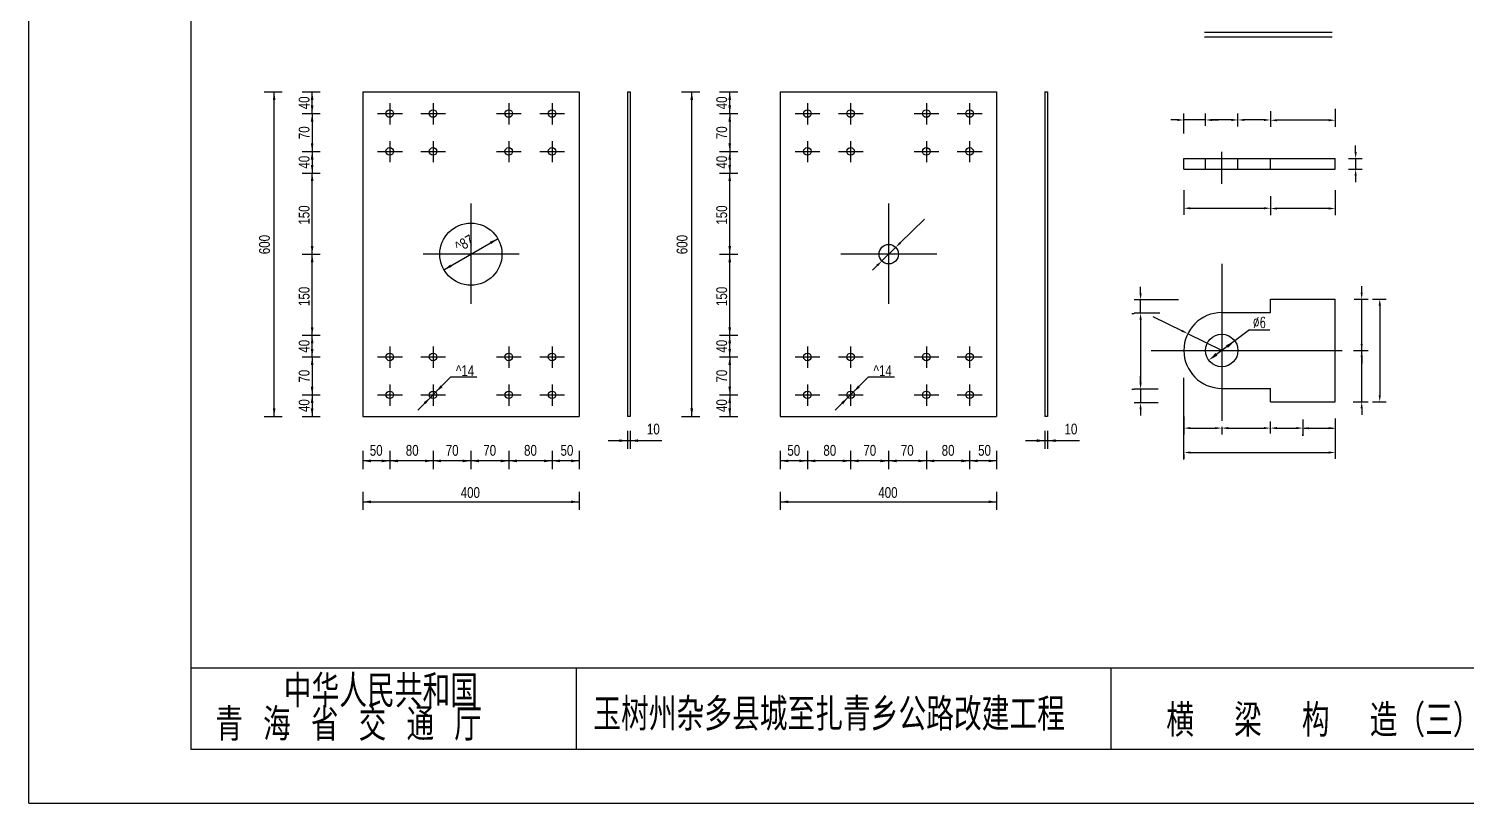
# Model space of a CAD drawing. Extents: x -1031 to 12639, y -595 to 6078.
# Drawn here: x 8439 to 11097, y 3108 to 4540 of the extents above; entities that cross this region are included whole.
import ezdxf
from ezdxf.enums import TextEntityAlignment as Align

# ---------------------------------------------------------------- set-up
doc = ezdxf.new("R2010")
doc.units = 0
doc.header["$MEASUREMENT"] = 0
doc.layers.get('0').update_dxf_attribs({"linetype": 'CONTINUOUS'})
doc.layers.get('DEFPOINTS').update_dxf_attribs({"linetype": 'CONTINUOUS'})
doc.styles.add('GGX1', font='romanc.shx', dxfattribs={"width": 0.9, "bigfont": 'dk.shx'})
doc.styles.get("Standard").update_dxf_attribs({"font": 'txt.shx', "width": 0.8, "bigfont": 'dk.shx'})
doc.styles.add('STYLE1', font='stxt.shx', dxfattribs={"width": 0.8, "bigfont": 'dk.shx'})
doc.dimstyles.new('JYG', dxfattribs={"dimtxt": 4, "dimasz": 3, "dimexe": 3, "dimexo": 4, "dimgap": 1, "dimtad": 1, "dimtxsty": 'Standard', "dimcen": 2.5, "dimclrd": 2, "dimclre": 2, "dimclrt": 2, "dimadec": 0, "dimazin": 0, "dimtfac": 1, "dimtmove": 0, "dimatfit": 3, "dimfxl": 0, "dimarcsym": 0})

# ---------------------------------------------------------------- blocks, each defined once
blk = doc.blocks.new('*D40')
at = {"color": 2, "lineweight": -2}
for p, q in [((10095.2, 4188), (10050.6, 4144.1)), ((10016.4, 4110.4), (10042, 4135.6)), ((10007.8, 4102), (9999.3, 4093.6))]:
    blk.add_line(p, q, dxfattribs=at)
at = {"color": 2}
for points in [[(10049.2, 4145.5), (10052, 4142.6), (10042, 4135.6)], [(10006.4, 4103.4), (10009.2, 4100.5), (10016.4, 4110.4)]]:
    blk.add_solid(points, dxfattribs=at)
at = {"layer": 'DEFPOINTS', "color": 0}
for p in [(10042, 4135.6), (10016.4, 4110.4)]:
    blk.add_point(p, dxfattribs=at)
blk = doc.blocks.new('*D41')
at = {"color": 2, "lineweight": -2}
for p, q in [((10735, 3791.6), (10735, 3813.5)), ((10747, 3801.5), (10783, 3801.5)), ((10795, 3817.5), (10795, 3813.5))]:
    blk.add_line(p, q, dxfattribs=at)
at = {"color": 2}
for points in [[(10747, 3803.5), (10747, 3799.5), (10735, 3801.5)], [(10783, 3803.5), (10783, 3799.5), (10795, 3801.5)]]:
    blk.add_solid(points, dxfattribs=at)
at = {"layer": 'DEFPOINTS', "color": 0}
for p in [(10795, 3801.5), (10795, 3801.5), (10735, 3775.6)]:
    blk.add_point(p, dxfattribs=at)
blk = doc.blocks.new('*D42')
at = {"color": 2, "lineweight": -2}
for p, q in [((10575, 3823.2), (10575, 3789.5)), ((10587, 3801.5), (10633, 3801.5)), ((10645, 3803.9), (10645, 3789.5))]:
    blk.add_line(p, q, dxfattribs=at)
at = {"color": 2}
for points in [[(10587, 3803.5), (10587, 3799.5), (10575, 3801.5)], [(10633, 3803.5), (10633, 3799.5), (10645, 3801.5)]]:
    blk.add_solid(points, dxfattribs=at)
at = {"layer": 'DEFPOINTS', "color": 0}
for p in [(10575, 3839.2), (10645, 3819.9), (10645, 3801.5)]:
    blk.add_point(p, dxfattribs=at)
blk = doc.blocks.new('*D43')
at = {"color": 2, "lineweight": -2}
for p, q in [((10645, 3803.9), (10645, 3789.5)), ((10657, 3801.5), (10723, 3801.5)), ((10735, 3810.9), (10735, 3813.5))]:
    blk.add_line(p, q, dxfattribs=at)
at = {"color": 2}
for points in [[(10657, 3803.5), (10657, 3799.5), (10645, 3801.5)], [(10723, 3803.5), (10723, 3799.5), (10735, 3801.5)]]:
    blk.add_solid(points, dxfattribs=at)
at = {"layer": 'DEFPOINTS', "color": 0}
for p in [(10645, 3819.9), (10735, 3801.5), (10735, 3794.9)]:
    blk.add_point(p, dxfattribs=at)
blk = doc.blocks.new('*D44')
at = {"color": 2, "lineweight": -2}
for p, q in [((10855, 3819.1), (10855, 3744.4)), ((10575, 3753), (10575, 3744.4)), ((10587, 3756.4), (10843, 3756.4))]:
    blk.add_line(p, q, dxfattribs=at)
at = {"color": 2}
for points in [[(10587, 3758.4), (10587, 3754.4), (10575, 3756.4)], [(10843, 3758.4), (10843, 3754.4), (10855, 3756.4)]]:
    blk.add_solid(points, dxfattribs=at)
at = {"layer": 'DEFPOINTS', "color": 0}
for p in [(10855, 3835.1), (10575, 3769), (10855, 3756.4)]:
    blk.add_point(p, dxfattribs=at)
blk = doc.blocks.new('*D45')
at = {"color": 2, "lineweight": -2}
for p, q in [((10563, 4371.1), (10551, 4371.1)), ((10575, 4345.8), (10575, 4383.1)), ((10615, 4371.1), (10575, 4371.1)), ((10615, 4360.5), (10615, 4383.1)), ((10627, 4371.1), (10639, 4371.1))]:
    blk.add_line(p, q, dxfattribs=at)
at = {"color": 2}
for points in [[(10563, 4373.1), (10563, 4369.1), (10575, 4371.1)], [(10627, 4373.1), (10627, 4369.1), (10615, 4371.1)]]:
    blk.add_solid(points, dxfattribs=at)
at = {"layer": 'DEFPOINTS', "color": 0}
for p in [(10575, 4371.1), (10615, 4344.5), (10575, 4329.8)]:
    blk.add_point(p, dxfattribs=at)
blk = doc.blocks.new('*D46')
at = {"color": 2, "lineweight": -2}
for p, q in [((10675, 4359.2), (10675, 4383.1)), ((10723, 4371.1), (10687, 4371.1)), ((10735, 4384.7), (10735, 4359.1))]:
    blk.add_line(p, q, dxfattribs=at)
at = {"color": 2}
for points in [[(10687, 4373.1), (10687, 4369.1), (10675, 4371.1)], [(10723, 4373.1), (10723, 4369.1), (10735, 4371.1)]]:
    blk.add_solid(points, dxfattribs=at)
at = {"layer": 'DEFPOINTS', "color": 0}
for p in [(10735, 4400.7), (10675, 4371.1), (10675, 4343.2)]:
    blk.add_point(p, dxfattribs=at)
blk = doc.blocks.new('*D47')
at = {"color": 2, "lineweight": -2}
for p, q in [((10517.7, 4008), (10571.5, 3981.4)), ((10645, 3945), (10582.2, 3976))]:
    blk.add_line(p, q, dxfattribs=at)
at = {"color": 2}
blk.add_solid([(10572.3, 3983.1), (10570.6, 3979.6), (10582.2, 3976)], dxfattribs=at)
at = {"layer": 'DEFPOINTS', "color": 0}
for p in [(10582.2, 3976), (10645, 3945)]:
    blk.add_point(p, dxfattribs=at)
blk = doc.blocks.new('*D48')
at = {"color": 2, "lineweight": -2}
for p, q in [((10494.9, 4050.8), (10494.9, 4062.8)), ((10565, 4038.8), (10482.9, 4038.8)), ((10494.9, 4013.8), (10494.9, 4038.8)), ((10530.7, 4013.8), (10482.9, 4013.8)), ((10494.9, 4001.8), (10494.9, 3989.8))]:
    blk.add_line(p, q, dxfattribs=at)
at = {"color": 2}
for points in [[(10492.9, 4050.8), (10496.9, 4050.8), (10494.9, 4038.8)], [(10492.9, 4001.8), (10496.9, 4001.8), (10494.9, 4013.8)]]:
    blk.add_solid(points, dxfattribs=at)
at = {"layer": 'DEFPOINTS', "color": 0}
for p in [(10494.9, 4038.8), (10581, 4038.8), (10546.7, 4013.8)]:
    blk.add_point(p, dxfattribs=at)
blk = doc.blocks.new('*D49')
at = {"color": 2, "lineweight": -2}
for p, q in [((10478.9, 4013.5), (10482.9, 4013.5)), ((10494.9, 4001.5), (10494.9, 3885.5)), ((10478.9, 3873.5), (10482.9, 3873.5))]:
    blk.add_line(p, q, dxfattribs=at)
at = {"color": 2}
for points in [[(10492.9, 4001.5), (10496.9, 4001.5), (10494.9, 4013.5)], [(10492.9, 3885.5), (10496.9, 3885.5), (10494.9, 3873.5)]]:
    blk.add_solid(points, dxfattribs=at)
at = {"layer": 'DEFPOINTS', "color": 0}
for p in [(10494.9, 4013.5), (10494.9, 3873.5), (10494.9, 3873.5)]:
    blk.add_point(p, dxfattribs=at)
blk = doc.blocks.new('*D50')
at = {"color": 2, "lineweight": -2}
for p, q in [((10494.9, 3885.5), (10494.9, 3897.5)), ((10527.3, 3873.5), (10482.9, 3873.5)), ((10494.9, 3873.5), (10494.9, 3848.5)), ((10527.3, 3848.5), (10482.9, 3848.5)), ((10494.9, 3836.5), (10494.9, 3824.5))]:
    blk.add_line(p, q, dxfattribs=at)
at = {"color": 2}
for points in [[(10492.9, 3885.5), (10496.9, 3885.5), (10494.9, 3873.5)], [(10492.9, 3836.5), (10496.9, 3836.5), (10494.9, 3848.5)]]:
    blk.add_solid(points, dxfattribs=at)
at = {"layer": 'DEFPOINTS', "color": 0}
for p in [(10543.3, 3873.5), (10494.9, 3848.5), (10543.3, 3848.5)]:
    blk.add_point(p, dxfattribs=at)
blk = doc.blocks.new('*D51')
at = {"color": 2, "lineweight": -2}
for p, q in [((10923.5, 4040), (10949.2, 4040)), ((10937.2, 4028), (10937.2, 3862)), ((10923.5, 3850), (10949.2, 3850))]:
    blk.add_line(p, q, dxfattribs=at)
at = {"color": 2}
for points in [[(10935.2, 4028), (10939.2, 4028), (10937.2, 4040)], [(10935.2, 3862), (10939.2, 3862), (10937.2, 3850)]]:
    blk.add_solid(points, dxfattribs=at)
at = {"layer": 'DEFPOINTS', "color": 0}
for p in [(10907.5, 4040), (10907.5, 3850), (10937.2, 3850)]:
    blk.add_point(p, dxfattribs=at)
blk = doc.blocks.new('*D52')
at = {"color": 2, "lineweight": -2}
for p, q in [((10903.8, 4052), (10903.8, 4064)), ((10889.6, 4040), (10915.8, 4040)), ((10903.8, 3945), (10903.8, 4040)), ((10888.7, 3945), (10915.8, 3945)), ((10903.8, 3933), (10903.8, 3921))]:
    blk.add_line(p, q, dxfattribs=at)
at = {"color": 2}
for points in [[(10901.8, 4052), (10905.8, 4052), (10903.8, 4040)], [(10901.8, 3933), (10905.8, 3933), (10903.8, 3945)]]:
    blk.add_solid(points, dxfattribs=at)
at = {"layer": 'DEFPOINTS', "color": 0}
for p in [(10873.6, 4040), (10903.8, 4040), (10872.7, 3945)]:
    blk.add_point(p, dxfattribs=at)
blk = doc.blocks.new('*D53')
at = {"color": 2, "lineweight": -2}
for p, q in [((10903.8, 3957), (10903.8, 3969)), ((10903.8, 3850), (10903.8, 3945)), ((10905.5, 3945), (10915.8, 3945)), ((10887.8, 3850), (10915.8, 3850)), ((10903.8, 3838), (10903.8, 3826))]:
    blk.add_line(p, q, dxfattribs=at)
at = {"color": 2}
for points in [[(10901.8, 3957), (10905.8, 3957), (10903.8, 3945)], [(10901.8, 3838), (10905.8, 3838), (10903.8, 3850)]]:
    blk.add_solid(points, dxfattribs=at)
at = {"layer": 'DEFPOINTS', "color": 0}
for p in [(10889.5, 3945), (10903.8, 3945), (10871.8, 3850)]:
    blk.add_point(p, dxfattribs=at)
blk = doc.blocks.new('*D54')
at = {"color": 2, "lineweight": -2}
for p, q in [((10735, 4229.8), (10735, 4195.4)), ((10855, 4241.1), (10855, 4195.4)), ((10843, 4207.4), (10747, 4207.4))]:
    blk.add_line(p, q, dxfattribs=at)
at = {"color": 2}
for points in [[(10747, 4209.4), (10747, 4205.4), (10735, 4207.4)], [(10843, 4209.4), (10843, 4205.4), (10855, 4207.4)]]:
    blk.add_solid(points, dxfattribs=at)
at = {"layer": 'DEFPOINTS', "color": 0}
for p in [(10855, 4257.1), (10735, 4245.8), (10735, 4207.4)]:
    blk.add_point(p, dxfattribs=at)
blk = doc.blocks.new('*D55')
at = {"color": 2, "lineweight": -2}
for p, q in [((10575, 4241.3), (10575, 4195.9)), ((10735, 4230), (10735, 4195.9)), ((10587, 4207.9), (10723, 4207.9))]:
    blk.add_line(p, q, dxfattribs=at)
at = {"color": 2}
for points in [[(10587, 4209.9), (10587, 4205.9), (10575, 4207.9)], [(10723, 4209.9), (10723, 4205.9), (10735, 4207.9)]]:
    blk.add_solid(points, dxfattribs=at)
at = {"layer": 'DEFPOINTS', "color": 0}
for p in [(10575, 4257.3), (10735, 4246), (10735, 4207.9)]:
    blk.add_point(p, dxfattribs=at)
blk = doc.blocks.new('*D56')
at = {"color": 2, "lineweight": -2}
for p, q in [((10892.6, 4312), (10892.6, 4324)), ((10879.2, 4300), (10904.6, 4300)), ((10879.2, 4280), (10904.6, 4280)), ((10892.6, 4300), (10892.6, 4280)), ((10892.6, 4268), (10892.6, 4256))]:
    blk.add_line(p, q, dxfattribs=at)
at = {"color": 2}
for points in [[(10890.6, 4312), (10894.6, 4312), (10892.6, 4300)], [(10890.6, 4268), (10894.6, 4268), (10892.6, 4280)]]:
    blk.add_solid(points, dxfattribs=at)
at = {"layer": 'DEFPOINTS', "color": 0}
for p in [(10863.2, 4300), (10863.2, 4280), (10892.6, 4280)]:
    blk.add_point(p, dxfattribs=at)
blk = doc.blocks.new('*D57')
at = {"color": 2, "lineweight": -2}
for p, q in [((10735, 4387.3), (10735, 4358.6)), ((10855, 4391.4), (10855, 4358.6)), ((10843, 4370.6), (10747, 4370.6))]:
    blk.add_line(p, q, dxfattribs=at)
at = {"color": 2}
for points in [[(10747, 4372.6), (10747, 4368.6), (10735, 4370.6)], [(10843, 4372.6), (10843, 4368.6), (10855, 4370.6)]]:
    blk.add_solid(points, dxfattribs=at)
at = {"layer": 'DEFPOINTS', "color": 0}
for p in [(10735, 4403.3), (10855, 4407.4), (10735, 4370.6)]:
    blk.add_point(p, dxfattribs=at)
blk = doc.blocks.new('*D58')
at = {"color": 2, "lineweight": -2}
for p, q in [((10615, 4374.4), (10615, 4383.1)), ((10663, 4371.1), (10627, 4371.1)), ((10675, 4374.9), (10675, 4383.1))]:
    blk.add_line(p, q, dxfattribs=at)
at = {"color": 2}
for points in [[(10627, 4373.1), (10627, 4369.1), (10615, 4371.1)], [(10663, 4373.1), (10663, 4369.1), (10675, 4371.1)]]:
    blk.add_solid(points, dxfattribs=at)
at = {"layer": 'DEFPOINTS', "color": 0}
for p in [(10615, 4371.1), (10615, 4358.4), (10675, 4358.9)]:
    blk.add_point(p, dxfattribs=at)

msp = doc.modelspace()

# ---------------------------------------------------------------- linework, layer by layer
at = {"color": 2, "linetype": 'Continuous'}
for q in [(8438.93, 6078.046), (12638.93, 3108.046)]:
    msp.add_line((8438.93, 3108.046), q, dxfattribs=at)
at = {"color": 6}
for p, q in [((8738.93, 5978.046), (8738.93, 3208.046)), ((8738.93, 3208.046), (12538.93, 3208.046))]:
    msp.add_line(p, q, dxfattribs=at)
at = {"color": 7}
for p, q in [((10612.899, 4533.498), (10848.952, 4533.498)), ((10574.959, 4299.963), (10854.959, 4299.963)), ((10574.959, 4279.963), (10574.959, 4299.963)), ((10574.959, 4279.963), (10854.959, 4279.963)), ((10734.959, 4279.963), (10734.959, 4299.963)), ((10854.959, 4279.963), (10854.959, 4299.963)), ((10644.959, 4014.996), (10734.959, 4014.996)), ((10734.959, 4039.996), (10854.959, 4039.996)), ((10734.959, 4014.996), (10734.959, 4039.996)), ((10854.959, 3849.996), (10854.959, 4039.996)), ((10644.959, 3874.996), (10734.959, 3874.996)), ((10734.959, 3849.996), (10734.959, 3874.996)), ((10734.959, 3849.996), (10854.959, 3849.996))]:
    msp.add_line(p, q, dxfattribs=at)
at = {"color": 2}
for p, q in [((10612.899, 4524.498), (10848.952, 4524.498)), ((8963.001, 4383.02), (8963.001, 4423.02)), ((9056.54, 4423.02), (9056.54, 3823.02)), ((9056.54, 4423.02), (9456.54, 4423.02)), ((9456.54, 4423.02), (9456.54, 3823.02)), ((9456.54, 4423.02), (9456.54, 4423.02)), ((9545.823, 4423.02), (9545.823, 3823.02)), ((9545.823, 4423.02), (9550.823, 4423.02)), ((9550.823, 4423.02), (9550.823, 3823.02)), ((9735.188, 4383.02), (9735.188, 4423.02)), ((9828.727, 4423.02), (10228.727, 4423.02)), ((9828.727, 4423.02), (9828.727, 3823.02)), ((10228.727, 4423.02), (10228.727, 3823.02)), ((10228.727, 4423.02), (10228.727, 4423.02)), ((10318.01, 4423.02), (10318.01, 3823.02)), ((10318.01, 4423.02), (10323.01, 4423.02)), ((10323.01, 4423.02), (10323.01, 3823.02)), ((8963.001, 4383.02), (8963.001, 4313.02)), ((9735.188, 4383.02), (9735.188, 4313.02)), ((8963.001, 4313.02), (8963.001, 4273.02)), ((9735.188, 4313.02), (9735.188, 4273.02)), ((10614.959, 4279.963), (10614.959, 4299.963)), ((10674.959, 4279.963), (10674.959, 4299.963)), ((8963.001, 3973.02), (8963.001, 4273.02)), ((9735.188, 3973.02), (9735.188, 4273.02)), ((9206.79, 4094.21), (9305.881, 4151.421)), ((8963.001, 3933.02), (8963.001, 3973.02)), ((9735.188, 3933.02), (9735.188, 3973.02)), ((10696.046, 3982.891), (10733.723, 3982.891)), ((8963.001, 3933.02), (8963.001, 3863.02)), ((9735.188, 3933.02), (9735.188, 3863.02)), ((9158.256, 3834.736), (9219.719, 3896.198)), ((9219.71, 3896.198), (9267.459, 3896.198)), ((9930.442, 3834.736), (9991.905, 3896.198)), ((9991.896, 3896.198), (10039.645, 3896.198)), ((10574.959, 3743.207), (10574.959, 3894.283)), ((8963.001, 3863.02), (8963.001, 3823.02)), ((9735.188, 3863.02), (9735.188, 3823.02)), ((9056.54, 3823.02), (9456.54, 3823.02)), ((9550.823, 3823.02), (9545.823, 3823.02)), ((9828.727, 3823.02), (10228.727, 3823.02)), ((10323.01, 3823.02), (10318.01, 3823.02)), ((10794.959, 3817.525), (10794.691, 3787.137)), ((9456.574, 3740.87), (9056.506, 3740.87)), ((10228.76, 3740.87), (9828.693, 3740.87))]:
    msp.add_line(p, q, dxfattribs=at)
at = {"color": 2, "linetype": 'ByBlock'}
for p, q in [((8874.037, 4423.02), (8907.748, 4423.02)), ((8874.037, 4423.02), (8907.748, 4423.02)), ((8892.748, 3823.02), (8892.748, 4423.02)), ((8944.291, 4423.02), (8978.001, 4423.02)), ((8944.291, 4423.02), (8978.001, 4423.02)), ((9646.223, 4423.02), (9679.934, 4423.02)), ((9646.223, 4423.02), (9679.934, 4423.02)), ((9664.934, 3823.02), (9664.934, 4423.02)), ((9716.477, 4423.02), (9750.188, 4423.02)), ((9716.477, 4423.02), (9750.188, 4423.02)), ((8944.291, 4383.02), (8978.001, 4383.02)), ((8944.291, 4383.02), (8978.001, 4383.02)), ((9716.477, 4383.02), (9750.188, 4383.02)), ((9716.477, 4383.02), (9750.188, 4383.02)), ((8944.291, 4313.02), (8978.001, 4313.02)), ((8944.291, 4313.02), (8978.001, 4313.02)), ((9716.477, 4313.02), (9750.188, 4313.02)), ((9716.477, 4313.02), (9750.188, 4313.02)), ((8944.291, 4273.02), (8978.001, 4273.02)), ((8944.291, 4273.02), (8978.001, 4273.02)), ((9716.477, 4273.02), (9750.188, 4273.02)), ((9716.477, 4273.02), (9750.188, 4273.02)), ((8944.291, 4123.02), (8978.001, 4123.02)), ((8944.291, 4123.02), (8978.001, 4123.02)), ((8944.291, 4123.02), (8978.001, 4123.02)), ((8944.291, 4123.02), (8978.001, 4123.02)), ((9716.477, 4123.02), (9750.188, 4123.02)), ((9716.477, 4123.02), (9750.188, 4123.02)), ((9716.477, 4123.02), (9750.188, 4123.02)), ((9716.477, 4123.02), (9750.188, 4123.02)), ((8944.291, 3973.02), (8978.001, 3973.02)), ((8944.291, 3973.02), (8978.001, 3973.02)), ((8944.291, 3973.02), (8978.001, 3973.02)), ((8944.291, 3973.02), (8978.001, 3973.02)), ((9716.477, 3973.02), (9750.188, 3973.02)), ((9716.477, 3973.02), (9750.188, 3973.02)), ((9716.477, 3973.02), (9750.188, 3973.02)), ((9716.477, 3973.02), (9750.188, 3973.02)), ((10696.046, 3982.891), (10635.321, 3937.847)), ((8944.291, 3933.02), (8978.001, 3933.02)), ((8944.291, 3933.02), (8978.001, 3933.02)), ((9716.477, 3933.02), (9750.188, 3933.02)), ((9716.477, 3933.02), (9750.188, 3933.02)), ((8944.291, 3863.02), (8978.001, 3863.02)), ((8944.291, 3863.02), (8978.001, 3863.02)), ((9716.477, 3863.02), (9750.188, 3863.02)), ((9716.477, 3863.02), (9750.188, 3863.02)), ((8874.037, 3823.02), (8907.748, 3823.02)), ((8874.037, 3823.02), (8907.748, 3823.02)), ((8944.291, 3823.02), (8978.001, 3823.02)), ((8944.291, 3823.02), (8978.001, 3823.02)), ((9646.223, 3823.02), (9679.934, 3823.02)), ((9646.223, 3823.02), (9679.934, 3823.02)), ((9716.477, 3823.02), (9750.188, 3823.02)), ((9716.477, 3823.02), (9750.188, 3823.02)), ((10797.691, 3801.48), (10851.691, 3801.48)), ((10854.691, 3805.744), (10854.691, 3789.48)), ((9609.9, 3778.271), (9510.186, 3778.271)), ((9545.823, 3796.739), (9545.823, 3763.271)), ((9550.823, 3796.739), (9550.823, 3763.271)), ((10382.086, 3778.271), (10282.373, 3778.271)), ((10318.01, 3796.739), (10318.01, 3763.271)), ((10323.01, 3796.739), (10323.01, 3763.271)), ((10794.691, 3787.137), (10794.691, 3789.48)), ((9056.506, 3759.58), (9056.506, 3725.87)), ((9106.54, 3759.58), (9106.54, 3725.87)), ((9186.54, 3759.58), (9186.54, 3725.87)), ((9256.54, 3759.58), (9256.54, 3725.87)), ((9256.54, 3759.58), (9256.54, 3725.87)), ((9326.54, 3759.58), (9326.54, 3725.87)), ((9406.54, 3759.58), (9406.54, 3725.87)), ((9456.574, 3759.58), (9456.574, 3725.87)), ((9828.693, 3759.58), (9828.693, 3725.87)), ((9878.727, 3759.58), (9878.727, 3725.87)), ((9958.727, 3759.58), (9958.727, 3725.87)), ((10028.727, 3759.58), (10028.727, 3725.87)), ((10028.727, 3759.58), (10028.727, 3725.87)), ((10098.727, 3759.58), (10098.727, 3725.87)), ((10178.727, 3759.58), (10178.727, 3725.87)), ((10228.76, 3759.58), (10228.76, 3725.87)), ((9056.54, 3683.937), (9056.54, 3650.226)), ((9456.54, 3683.937), (9456.54, 3650.226)), ((9828.727, 3683.937), (9828.727, 3650.226)), ((10228.727, 3683.937), (10228.727, 3650.226)), ((9056.54, 3665.226), (9456.54, 3665.226)), ((9828.727, 3665.226), (10228.727, 3665.226))]:
    msp.add_line(p, q, dxfattribs=at)
at = {"color": 3}
for p, q in [((9106.54, 4402.208), (9106.54, 4362.945)), ((9186.54, 4402.208), (9186.54, 4362.945)), ((9326.54, 4402.208), (9326.54, 4362.945)), ((9406.54, 4402.208), (9406.54, 4362.945)), ((9878.727, 4402.208), (9878.727, 4362.945)), ((9958.727, 4402.208), (9958.727, 4362.945)), ((10098.727, 4402.208), (10098.727, 4362.945)), ((10178.727, 4402.208), (10178.727, 4362.945)), ((9083.855, 4383.02), (9129.76, 4383.02)), ((9163.855, 4383.02), (9209.76, 4383.02)), ((9303.855, 4383.02), (9349.76, 4383.02)), ((9383.855, 4383.02), (9429.76, 4383.02)), ((9856.042, 4383.02), (9901.946, 4383.02)), ((9936.042, 4383.02), (9981.946, 4383.02)), ((10076.042, 4383.02), (10121.946, 4383.02)), ((10156.042, 4383.02), (10201.946, 4383.02)), ((9083.855, 4313.02), (9129.76, 4313.02)), ((9106.54, 4332.208), (9106.54, 4292.945)), ((9163.855, 4313.02), (9209.76, 4313.02)), ((9186.54, 4332.208), (9186.54, 4292.945)), ((9303.855, 4313.02), (9349.76, 4313.02)), ((9326.54, 4332.208), (9326.54, 4292.945)), ((9383.855, 4313.02), (9429.76, 4313.02)), ((9406.54, 4332.208), (9406.54, 4292.945)), ((9856.042, 4313.02), (9901.946, 4313.02)), ((9878.727, 4332.208), (9878.727, 4292.945)), ((9936.042, 4313.02), (9981.946, 4313.02)), ((9958.727, 4332.208), (9958.727, 4292.945)), ((10076.042, 4313.02), (10121.946, 4313.02)), ((10098.727, 4332.208), (10098.727, 4292.945)), ((10156.042, 4313.02), (10201.946, 4313.02)), ((10178.727, 4332.208), (10178.727, 4292.945)), ((10644.846, 4253.21), (10644.846, 4312.13)), ((9256.54, 4216.461), (9256.54, 4031.388)), ((10028.727, 4216.461), (10028.727, 4031.388)), ((9345.89, 4123.02), (9168.168, 4123.02)), ((10118.076, 4123.02), (9940.355, 4123.02)), ((10644.959, 4105.28), (10644.959, 3815.206)), ((9106.54, 3952.208), (9106.54, 3912.945)), ((9186.54, 3952.208), (9186.54, 3912.945)), ((9326.54, 3952.208), (9326.54, 3912.945)), ((9406.54, 3952.208), (9406.54, 3912.945)), ((9878.727, 3952.208), (9878.727, 3912.945)), ((9958.727, 3952.208), (9958.727, 3912.945)), ((10098.727, 3952.208), (10098.727, 3912.945)), ((10178.727, 3952.208), (10178.727, 3912.945)), ((10514.294, 3944.996), (10867.491, 3944.996)), ((9083.855, 3933.02), (9129.76, 3933.02)), ((9163.855, 3933.02), (9209.76, 3933.02)), ((9303.855, 3933.02), (9349.76, 3933.02)), ((9383.855, 3933.02), (9429.76, 3933.02)), ((9856.042, 3933.02), (9901.946, 3933.02)), ((9936.042, 3933.02), (9981.946, 3933.02)), ((10076.042, 3933.02), (10121.946, 3933.02)), ((10156.042, 3933.02), (10201.946, 3933.02)), ((9106.54, 3882.208), (9106.54, 3842.945)), ((9186.54, 3882.208), (9186.54, 3842.945)), ((9326.54, 3882.208), (9326.54, 3842.945)), ((9406.54, 3882.208), (9406.54, 3842.945)), ((9878.727, 3882.208), (9878.727, 3842.945)), ((9958.727, 3882.208), (9958.727, 3842.945)), ((10098.727, 3882.208), (10098.727, 3842.945)), ((10178.727, 3882.208), (10178.727, 3842.945)), ((9083.855, 3863.02), (9129.76, 3863.02)), ((9163.855, 3863.02), (9209.76, 3863.02)), ((9303.855, 3863.02), (9349.76, 3863.02)), ((9383.855, 3863.02), (9429.76, 3863.02)), ((9856.042, 3863.02), (9901.946, 3863.02)), ((9936.042, 3863.02), (9981.946, 3863.02)), ((10076.042, 3863.02), (10121.946, 3863.02)), ((10156.042, 3863.02), (10201.946, 3863.02))]:
    msp.add_line(p, q, dxfattribs=at)
at = {"linetype": 'Continuous'}
for p, q in [((8738.93, 3358.046), (12538.93, 3358.046)), ((9451.656, 3208.046), (9451.656, 3358.046)), ((9451.656, 3358.046), (9451.656, 3358.046)), ((10308.526, 3358.046), (10308.526, 3358.046)), ((10440.714, 3208.046), (10440.714, 3358.046))]:
    msp.add_line(p, q, dxfattribs=at)
at = {"color": 2}
for centre, radius in [((9106.54, 4383.02), 7), ((9186.54, 4383.02), 7), ((9326.54, 4383.02), 7), ((9406.54, 4383.02), 7), ((9878.727, 4383.02), 7), ((9958.727, 4383.02), 7), ((10098.727, 4383.02), 7), ((10178.727, 4383.02), 7), ((9106.54, 4313.02), 7), ((9186.54, 4313.02), 7), ((9326.54, 4313.02), 7), ((9406.54, 4313.02), 7), ((9878.727, 4313.02), 7), ((9958.727, 4313.02), 7), ((10098.727, 4313.02), 7), ((10178.727, 4313.02), 7), ((9256.54, 4123.02), 57.5), ((10029.215, 4123.02), 18), ((9106.54, 3933.02), 7), ((9186.54, 3933.02), 7), ((9326.54, 3933.02), 7), ((9406.54, 3933.02), 7), ((9878.727, 3933.02), 7), ((9958.727, 3933.02), 7), ((10098.727, 3933.02), 7), ((10178.727, 3933.02), 7), ((9106.54, 3863.02), 7), ((9186.54, 3863.02), 7), ((9326.54, 3863.02), 7), ((9406.54, 3863.02), 7), ((9878.727, 3863.02), 7), ((9958.727, 3863.02), 7), ((10098.727, 3863.02), 7), ((10178.727, 3863.02), 7)]:
    msp.add_circle(centre, radius, dxfattribs=at)
at = {"color": 7}
msp.add_circle((10644.959, 3944.996), 30, dxfattribs=at)
msp.add_arc((10644.959, 3944.996), 70, 90, 270, dxfattribs=at)
at = {"color": 2, "linetype": 'ByBlock'}
for points in [[(8890.248, 4408.02), (8895.248, 4408.02), (8892.748, 4423.02)], [(8960.501, 4408.02), (8965.501, 4408.02), (8963.001, 4423.02)], [(9662.434, 4408.02), (9667.434, 4408.02), (9664.934, 4423.02)], [(9732.688, 4408.02), (9737.688, 4408.02), (9735.188, 4423.02)], [(8960.501, 4398.02), (8965.501, 4398.02), (8963.001, 4383.02)], [(9732.688, 4398.02), (9737.688, 4398.02), (9735.188, 4383.02)], [(8960.501, 4368.02), (8965.501, 4368.02), (8963.001, 4383.02)], [(9732.688, 4368.02), (9737.688, 4368.02), (9735.188, 4383.02)], [(8960.501, 4328.02), (8965.501, 4328.02), (8963.001, 4313.02)], [(8960.501, 4298.02), (8965.501, 4298.02), (8963.001, 4313.02)], [(9732.688, 4328.02), (9737.688, 4328.02), (9735.188, 4313.02)], [(9732.688, 4298.02), (9737.688, 4298.02), (9735.188, 4313.02)], [(8960.501, 4288.02), (8965.501, 4288.02), (8963.001, 4273.02)], [(9732.688, 4288.02), (9737.688, 4288.02), (9735.188, 4273.02)], [(8960.501, 4258.02), (8965.501, 4258.02), (8963.001, 4273.02)], [(9732.688, 4258.02), (9737.688, 4258.02), (9735.188, 4273.02)], [(9291.641, 4146.086), (9294.141, 4141.756), (9305.881, 4151.421)], [(8960.501, 4138.02), (8965.501, 4138.02), (8963.001, 4123.02)], [(8960.501, 4108.02), (8965.501, 4108.02), (8963.001, 4123.02)], [(9732.688, 4138.02), (9737.688, 4138.02), (9735.188, 4123.02)], [(9732.688, 4108.02), (9737.688, 4108.02), (9735.188, 4123.02)], [(9218.53, 4103.875), (9221.03, 4099.545), (9206.79, 4094.21)], [(8960.501, 3988.02), (8965.501, 3988.02), (8963.001, 3973.02)], [(9732.688, 3988.02), (9737.688, 3988.02), (9735.188, 3973.02)], [(8960.501, 3958.02), (8965.501, 3958.02), (8963.001, 3973.02)], [(9732.688, 3958.02), (9737.688, 3958.02), (9735.188, 3973.02)], [(10656.385, 3949.736), (10652.81, 3954.554), (10669.054, 3962.869)], [(8960.501, 3948.02), (8965.501, 3948.02), (8963.001, 3933.02)], [(9732.688, 3948.02), (9737.688, 3948.02), (9735.188, 3933.02)], [(10637.109, 3935.437), (10633.534, 3940.256), (10620.864, 3927.123)], [(8960.501, 3918.02), (8965.501, 3918.02), (8963.001, 3933.02)], [(9732.688, 3918.02), (9737.688, 3918.02), (9735.188, 3933.02)], [(8960.501, 3878.02), (8965.501, 3878.02), (8963.001, 3863.02)], [(8960.501, 3848.02), (8965.501, 3848.02), (8963.001, 3863.02)], [(9169.216, 3849.232), (9172.752, 3845.696), (9181.591, 3858.07)], [(9200.329, 3880.344), (9203.864, 3876.809), (9191.49, 3867.97)], [(9732.688, 3878.02), (9737.688, 3878.02), (9735.188, 3863.02)], [(9732.688, 3848.02), (9737.688, 3848.02), (9735.188, 3863.02)], [(9941.402, 3849.232), (9944.938, 3845.696), (9953.777, 3858.07)], [(9972.515, 3880.344), (9976.051, 3876.809), (9963.676, 3867.97)], [(8890.248, 3838.02), (8895.248, 3838.02), (8892.748, 3823.02)], [(8960.501, 3838.02), (8965.501, 3838.02), (8963.001, 3823.02)], [(9662.434, 3838.02), (9667.434, 3838.02), (9664.934, 3823.02)], [(9732.688, 3838.02), (9737.688, 3838.02), (9735.188, 3823.02)], [(10805.884, 3803.345), (10805.884, 3799.345), (10793.884, 3801.345)], [(10842.691, 3803.48), (10842.691, 3799.48), (10854.691, 3801.48)], [(9530.823, 3780.771), (9530.823, 3775.771), (9545.823, 3778.271)], [(9565.823, 3780.771), (9565.823, 3775.771), (9550.823, 3778.271)], [(10303.01, 3780.771), (10303.01, 3775.771), (10318.01, 3778.271)], [(10338.01, 3780.771), (10338.01, 3775.771), (10323.01, 3778.271)], [(9071.506, 3743.37), (9071.506, 3738.37), (9056.506, 3740.87)], [(9091.506, 3743.37), (9091.506, 3738.37), (9106.506, 3740.87)], [(9121.54, 3743.37), (9121.54, 3738.37), (9106.54, 3740.87)], [(9171.54, 3743.37), (9171.54, 3738.37), (9186.54, 3740.87)], [(9201.54, 3743.37), (9201.54, 3738.37), (9186.54, 3740.87)], [(9241.54, 3743.37), (9241.54, 3738.37), (9256.54, 3740.87)], [(9271.54, 3743.37), (9271.54, 3738.37), (9256.54, 3740.87)], [(9311.54, 3743.37), (9311.54, 3738.37), (9326.54, 3740.87)], [(9341.54, 3743.37), (9341.54, 3738.37), (9326.54, 3740.87)], [(9391.54, 3743.37), (9391.54, 3738.37), (9406.54, 3740.87)], [(9421.574, 3743.37), (9421.574, 3738.37), (9406.574, 3740.87)], [(9441.574, 3743.37), (9441.574, 3738.37), (9456.574, 3740.87)], [(9843.693, 3743.37), (9843.693, 3738.37), (9828.693, 3740.87)], [(9863.693, 3743.37), (9863.693, 3738.37), (9878.693, 3740.87)], [(9893.727, 3743.37), (9893.727, 3738.37), (9878.727, 3740.87)], [(9943.727, 3743.37), (9943.727, 3738.37), (9958.727, 3740.87)], [(9973.727, 3743.37), (9973.727, 3738.37), (9958.727, 3740.87)], [(10013.727, 3743.37), (10013.727, 3738.37), (10028.727, 3740.87)], [(10043.727, 3743.37), (10043.727, 3738.37), (10028.727, 3740.87)], [(10083.727, 3743.37), (10083.727, 3738.37), (10098.727, 3740.87)], [(10113.727, 3743.37), (10113.727, 3738.37), (10098.727, 3740.87)], [(10163.727, 3743.37), (10163.727, 3738.37), (10178.727, 3740.87)], [(10193.76, 3743.37), (10193.76, 3738.37), (10178.76, 3740.87)], [(10213.76, 3743.37), (10213.76, 3738.37), (10228.76, 3740.87)], [(9071.54, 3667.726), (9071.54, 3662.726), (9056.54, 3665.226)], [(9441.54, 3667.726), (9441.54, 3662.726), (9456.54, 3665.226)], [(9843.727, 3667.726), (9843.727, 3662.726), (9828.727, 3665.226)], [(10213.727, 3667.726), (10213.727, 3662.726), (10228.727, 3665.226)]]:
    msp.add_solid(points, dxfattribs=at)
at = {"layer": 'DEFPOINTS', "color": 0, "linetype": 'ByBlock'}
for p in [(8892.748, 4423.02), (8963.001, 4423.02), (8963.001, 4423.02), (9664.934, 4423.02), (9735.188, 4423.02), (9735.188, 4423.02), (8963.001, 4383.02), (8963.001, 4383.02), (9735.188, 4383.02), (9735.188, 4383.02), (8963.001, 4313.02), (8963.001, 4313.02), (9735.188, 4313.02), (9735.188, 4313.02), (8963.001, 4273.02), (8963.001, 4273.02), (9735.188, 4273.02), (9735.188, 4273.02), (8963.001, 4123.02), (8963.001, 4123.02), (8963.001, 4123.02), (8963.001, 4123.02), (9735.188, 4123.02), (9735.188, 4123.02), (9735.188, 4123.02), (9735.188, 4123.02), (8963.001, 3973.02), (8963.001, 3973.02), (8963.001, 3973.02), (8963.001, 3973.02), (9735.188, 3973.02), (9735.188, 3973.02), (9735.188, 3973.02), (9735.188, 3973.02), (10669.054, 3962.869), (8963.001, 3933.02), (8963.001, 3933.02), (9735.188, 3933.02), (9735.188, 3933.02), (10620.864, 3927.123), (8963.001, 3863.02), (8963.001, 3863.02), (9735.188, 3863.02), (9735.188, 3863.02), (8892.748, 3823.02), (8892.748, 3823.02), (8963.001, 3823.02), (8963.001, 3823.02), (9664.934, 3823.02), (9664.934, 3823.02), (9735.188, 3823.02), (9735.188, 3823.02), (10793.884, 3807.975), (10854.691, 3821.744), (10854.691, 3801.48), (9554.32, 3778.271), (10326.506, 3778.271), (9407.756, 3740.87), (9457.79, 3740.87), (10179.943, 3740.87), (10229.977, 3740.87)]:
    msp.add_point(p, dxfattribs=at)

# ---------------------------------------------------------------- texts
at = {"color": 2, "style": 'STYLE1', "width": 0.8}
for s, rotation, p in [('40', 90, (8958.122, 4390.83)), ('40', 90, (9730.309, 4390.83)), ('70', 90, (8958.122, 4335.569)), ('70', 90, (9730.309, 4335.569)), ('40', 90, (8958.122, 4281.107)), ('40', 90, (9730.309, 4281.107)), ('150', 90, (8958.122, 4177.493)), ('150', 90, (9730.309, 4177.493)), ('600', 90, (8884.812, 4122.92)), ('^ 87', 30, (9234.688, 4126.049)), ('600', 90, (9656.998, 4122.92)), ('150', 90, (8958.122, 4027.104)), ('150', 90, (9730.309, 4027.104)), ('40', 90, (8958.122, 3940.83)), ('40', 90, (9730.309, 3940.83)), ('70', 90, (8958.122, 3885.569)), ('70', 90, (9730.309, 3885.569)), ('40', 90, (8958.122, 3831.107)), ('40', 90, (9730.309, 3831.107))]:
    msp.add_text(s, height=20, rotation=rotation, dxfattribs=at).set_placement(p)
at = {"color": 2, "linetype": 'ByBlock', "width": 0.7}
msp.add_text('%%c6', height=20, dxfattribs=at).set_placement((10714.739, 3996.776), align=Align.MIDDLE_CENTER)
at = {"color": 2, "style": 'STYLE1', "width": 0.8}
for s, p in [('^ 14', (9228.886, 3897.722)), ('^ 14', (10001.072, 3897.722)), ('10', (9582.025, 3789.786)), ('10', (10354.211, 3789.786)), ('50', (9069.516, 3750.381)), ('80', (9136.117, 3750.381)), ('70', (9210.003, 3750.381)), ('70', (9279.387, 3750.381)), ('80', (9354.834, 3750.381)), ('50', (9422.243, 3750.381)), ('50', (9841.702, 3750.381)), ('80', (9908.304, 3750.381)), ('70', (9982.189, 3750.381)), ('70', (10051.573, 3750.381)), ('80', (10127.02, 3750.381)), ('50', (10194.429, 3750.381)), ('400', (9237.612, 3672.444)), ('400', (10009.798, 3672.444))]:
    msp.add_text(s, height=20, dxfattribs=at).set_placement(p)
at = {"color": 2, "linetype": 'ByBlock', "style": 'GGX1', "width": 0.9}
for s, p in [('中华人民共和国', (8910.557, 3285.096)), ('玉树州杂多县城至扎青乡公路改建工程', (9482.864, 3242.203)), (' 青 海 省 交 通 厅', (8746.948, 3223.571))]:
    msp.add_text(s, height=60, dxfattribs=at).set_placement(p)
msp.add_text('横  梁  构  造（三）', height=60, dxfattribs=at).set_placement((10833.027, 3260.935), align=Align.MIDDLE_CENTER)

# ---------------------------------------------------------------- dimensions: what is measured, and where the dimension line sits
at = {"color": 2}
for base, p1, p2, picture, middle in [((10674.959, 4371.133), (10734.959, 4400.736), (10674.959, 4343.205), '*D46', (10704.959, 4385.133)), ((10614.959, 4371.133), (10674.959, 4358.864), (10614.959, 4358.351), '*D58', (10644.959, 4385.133)), ((10734.959, 4207.919), (10574.959, 4257.297), (10734.959, 4245.964), '*D55', (10654.959, 4221.919)), ((10644.959, 3801.525), (10574.959, 3839.236), (10644.959, 3819.949), '*D42', (10609.959, 3815.525))]:
    dim = msp.add_linear_dim(base=base, p1=p1, p2=p2, dimstyle='JYG', override={"dimtxt": 20, "dimasz": 12, "dimexe": 12, "dimexo": 16, "dimgap": 4}, dxfattribs=at)
    dim.commit()
    dim.dimension.update_dxf_attribs({"geometry": picture, "text_midpoint": middle})
for base, p1, p2, angle, picture, middle in [((10734.959, 4370.63), (10854.959, 4407.351), (10734.959, 4403.35), 180, '*D57', (10794.959, 4384.63)), ((10734.959, 4207.416), (10854.959, 4257.11), (10734.959, 4245.777), 180, '*D54', (10794.959, 4221.416)), ((10937.238, 3849.996), (10907.515, 4039.996), (10907.515, 3849.996), 90, '*D51', (10923.238, 3944.996)), ((10494.935, 3873.496), (10494.935, 4013.496), (10494.935, 3873.496), 90, '*D49', (10480.935, 3943.496)), ((10854.959, 3756.436), (10574.959, 3768.97), (10854.959, 3835.148), 180, '*D44', (10714.959, 3770.436))]:
    dim = msp.add_linear_dim(base=base, p1=p1, p2=p2, angle=angle, dimstyle='JYG', override={"dimtxt": 20, "dimasz": 12, "dimexe": 12, "dimexo": 16, "dimgap": 4}, dxfattribs=at)
    dim.commit()
    dim.dimension.update_dxf_attribs({"geometry": picture, "text_midpoint": middle})
for base, p1, p2, picture, middle in [((10574.959, 4371.084), (10614.959, 4344.467), (10574.959, 4329.787), '*D45', (10594.959, 4371.084)), ((10734.959, 3801.525), (10644.959, 3819.949), (10734.959, 3794.949), '*D43', (10689.959, 3801.525))]:
    dim = msp.add_linear_dim(base=base, p1=p1, p2=p2, dimstyle='JYG', override={"dimtxt": 20, "dimasz": 12, "dimexe": 12, "dimexo": 16, "dimgap": 4}, dxfattribs=at)
    dim.commit()
    dim.dimension.update_dxf_attribs({"geometry": picture, "text_midpoint": middle, "dimtype": 160})
for base, p1, p2, picture, middle in [((10892.649, 4279.963), (10863.236, 4299.963), (10863.236, 4279.963), '*D56', (10892.649, 4289.963)), ((10494.91, 4038.824), (10546.695, 4013.824), (10581.029, 4038.824), '*D48', (10494.91, 4026.324)), ((10494.935, 3848.459), (10543.293, 3873.459), (10543.293, 3848.459), '*D50', (10494.935, 3860.959))]:
    dim = msp.add_linear_dim(base=base, p1=p1, p2=p2, angle=90, dimstyle='JYG', override={"dimtxt": 20, "dimasz": 12, "dimexe": 12, "dimexo": 16, "dimgap": 4}, dxfattribs=at)
    dim.commit()
    dim.dimension.update_dxf_attribs({"geometry": picture, "text_midpoint": middle, "dimtype": 160})
at = {"color": 1}
dim = msp.add_diameter_dim_2p(p1=(10016.39, 4110.391), p2=(10042.041, 4135.65), dimstyle='JYG', override={"dimtxt": 20, "dimasz": 12, "dimexe": 12, "dimexo": 16, "dimgap": 4}, dxfattribs=at)
dim.commit()
dim.dimension.update_dxf_attribs({"geometry": '*D40', "text_midpoint": (10067.37, 4180.239)})
at = {"color": 2}
for base, p1, p2, angle, text, picture, middle in [((10903.792, 4039.996), (10872.677, 3944.996), (10873.564, 4039.996), 90, '190/2', '*D52', (10903.792, 3992.496)), ((10903.792, 3944.996), (10871.79, 3849.996), (10889.504, 3944.996), 90, '190/2', '*D53', (10903.792, 3897.496)), ((10794.959, 3801.525), (10734.959, 3775.613), (10794.959, 3801.525), 180, '60', '*D41', (10764.959, 3801.525))]:
    dim = msp.add_linear_dim(base=base, p1=p1, p2=p2, angle=angle, text=text, dimstyle='JYG', override={"dimtxt": 20, "dimasz": 12, "dimexe": 12, "dimexo": 16, "dimgap": 4}, dxfattribs=at)
    dim.commit()
    dim.dimension.update_dxf_attribs({"geometry": picture, "text_midpoint": middle, "dimtype": 160})
dim = msp.add_radius_dim(center=(10644.959, 3944.996), mpoint=(10582.218, 3976.036), dimstyle='JYG', override={"dimtxt": 20, "dimasz": 12, "dimexe": 12, "dimexo": 16, "dimgap": 4}, dxfattribs=at)
dim.commit()
dim.dimension.update_dxf_attribs({"geometry": '*D47', "text_midpoint": (10545.403, 4009.869)})

doc.saveas('drawing.dxf')
